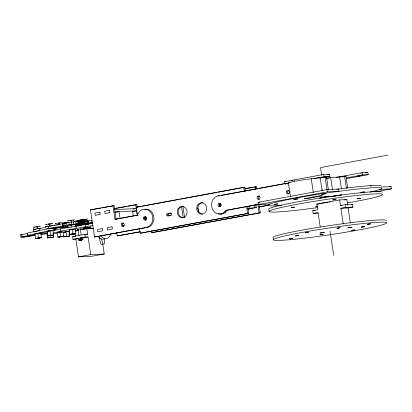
<?xml version="1.0" encoding="UTF-8"?>
<svg xmlns="http://www.w3.org/2000/svg" width="412" height="412" viewBox="0 0 412 412"><rect width="100%" height="100%" fill="white"/><g stroke="black" fill="none" stroke-linecap="round" stroke-linejoin="round"><path stroke-width="0.62" d="M27.151 233.444L20.6 234.897L20.94 237.157L27.486 235.71L27.393 233.094L47.55 228.742L53.684 228.016L53.261 228.202M27.486 235.71L27.393 233.094M285.212 183.479L218.118 195.875A9.177 7.926 87.3 0 0 211.66 206.376A9.177 7.926 87.3 0 0 220.827 213.993L222.799 213.313L224.55 212.056L225.951 210.321L259.38 204.141M220.827 213.993C223.422 214.055 225.73 212.371 227.105 210.264L260.533 204.089M51.953 237.23L52.231 237.24L51.706 237.394M62.197 236.529L62.459 236.437L62.181 236.426M63.278 227.105L53.411 228.449M33.933 229.536L33.578 227.167L36.838 226.523L37.008 227.656L37.889 227.532L37.719 226.399L40.273 226.219L39.835 226.384M36.91 226.924L37.719 226.399M37.507 231.019L33.578 231.848L33.238 229.582L37.173 228.789M33.81 229.499L36.297 228.928M48.199 224.416L49.007 223.891L49.249 225.426M51.474 223.876L52.448 223.582L49.888 223.768L49.08 224.293L49.96 224.154M59.57 222.774L58.761 223.304L58.931 224.437L59.74 223.907L59.57 222.774L62.021 222.66M45.897 229.257L48.652 228.547L48.312 226.281L68.778 222.562L82.915 220.616L83.25 222.882L80.139 223.52L84.8 223.052L80.227 223.891L83.368 223.603L82.781 223.752L77.471 224.545L79.253 224.53L75.154 224.993M63.86 223.15L64.669 222.624L64.839 223.757M64.741 223.026L65.549 222.495L67.635 222.284M70.931 220.667L71.74 220.142L74.299 219.957L73.326 220.25M48.652 228.547L69.118 224.828L83.25 222.882M63.247 227.12L59.23 227.414L55.615 228.269M52.345 235.201L52.159 235.154M48.884 237.714L49.049 237.662M58.432 232.378L58.612 232.43M67.666 231.673L67.486 231.621M86.515 219.39L81.319 219.853L74.16 221.414M65.086 236.632L65.271 236.684M69.875 234.387L69.417 234.356M74.536 233.841L73.722 233.851M79.779 240.711C85.047 239.321 78.98 242.225 79.552 239.465M298.752 235.448L295.399 235.922L298.752 235.448L297.103 235.669M361.386 227.094L364.733 226.621L361.386 227.094L363.034 226.878M86.932 220.976L84.151 221.311M78.733 226.24L78.563 225.107L77.003 225.575M321.607 234.531L323.312 234.279L319.908 234.783L322.029 234.366M338.103 228.176C344.952 226.904 332.211 228.923 338.525 228.016M51.732 230.658L51.016 230.828M92.576 222.557L90.537 223.026L90.98 223.01A9.229 0.546 -8.5 0 1 89.646 223.876M45.871 226.512L45.433 226.677L47.648 226.435M45.923 226.755L45.413 226.95L45.964 226.986M46.087 226.796L46.947 226.574M37.08 238.218L36.925 238.321M40.01 237.889L39.99 237.786M61.728 231.941L60.904 232.126M59.271 236.859L59.014 236.952L59.292 236.962M71.446 234.227L71.183 234.32L72.09 234.268M68.181 236.251L68.438 236.158L67.532 236.205M81.761 239.738L79.681 240.031M322.817 197.549L322.493 197.672L322.843 197.698M328.565 196.313L329.1 196.107L320.706 197.363L321.293 197.4M91.979 220.374L91.33 220.528M82.915 220.616L81.169 221.007M53.009 230.766L60.348 228.881L92.844 223.155M52.736 233.187L60.682 231.142L93.184 225.416M48.771 231.008L48.317 231.147L48.827 231.142M39.155 233.398L39.588 233.259L38.656 233.316L39.552 233.274L39.063 233.419M53.014 230.607L54.024 230.282L47.89 231.008L27.728 235.36M70.061 225.173L71.94 224.839L70.091 225.168M74.5 224.725C79.119 223.716 67.223 225.137 67.784 225.632M68.392 227.676L68.984 227.532M67.135 222.604L67.671 222.485M80.273 220.178L81.777 219.884M84.233 219.771L84.62 219.678M48.801 231.003L48.364 231.147L48.925 231.132M70.993 229.644L70.725 229.705L71.384 229.566M37.044 238.229L37.698 238.09M49.213 235.592L49.867 235.453M39.743 237.945L40.046 237.879M51.912 235.314L52.422 235.175L51.531 235.206M67.274 231.776L67.542 231.714M49.007 237.673L49.316 237.6M59.235 236.869L59.539 236.797M69.443 234.5C78.929 232.502 76.828 234.387 69.865 234.335M71.405 234.232L72.059 234.098M61.934 236.586L62.238 236.519M74.103 233.954L74.407 233.887M65.214 236.591L65.518 236.519M67.913 236.313L68.217 236.241M327.988 197.034C332.726 195.994 320.67 197.389 320.948 197.971M47.457 231.807L41.282 233.141L40.824 233.805L47.792 232.976M77.07 221.064L79.511 220.549L78.249 220.559L78.785 223.567M53.869 229.536L55.754 229.139M53.478 230.107L55.996 229.577M86.675 224.298L87.73 224.071M86.602 221.12L91.593 220.286L91.933 222.552L75.623 225.019M62.274 223.041L64.669 222.624M50.887 230.854L51.721 230.638L50.8 230.684M79.743 225.189L80.855 224.9L78.615 225.374L79.197 225.282M59.215 232.198L58.442 232.43M65.194 231.925L64.37 232.111L64.869 232.136M51.562 235.381L51.953 235.309M39.392 238.018L39.779 237.94M49.275 237.611L50.073 237.461M51.747 237.384L50.949 237.533M71.673 234.171L72.471 234.026M59.498 236.807L60.296 236.658M74.145 233.949L73.346 234.093M61.97 236.581L61.172 236.73M65.482 236.529L66.275 236.38M67.949 236.303L67.156 236.452M81.329 238.079L80.531 238.218M329.605 202.071L330.187 201.957M307.831 232.306L308.665 232.09L305.261 232.6L307.831 232.306L306.961 232.347M352.306 230.241L351.472 230.452L354.871 229.948L352.306 230.241L353.172 230.2M79.985 221.213L80.232 221.285M144.71 209.265A9.177 7.926 87.3 0 1 153.872 216.882A9.177 7.926 87.3 0 1 147.414 227.388L94.513 237.003L90.449 209.821L114.062 205.619L116.091 219.21L118.594 218.746M100.961 208.039L90.449 209.821M102.212 207.813L114.062 205.619M387.898 155.128L320.546 167.571L321.669 175.079L321.417 175.177M114.454 208.534L136.82 204.563L137.284 207.653M114.361 208.714L126.839 206.407M128.086 206.175L136.82 204.563M137.5 215.425L136.264 207.164L243.667 187.321L244.826 187.264L245.392 191.075M138.051 206.994L141.213 206.412M142.475 206.18L161.427 202.678M162.694 202.441L179.117 199.408M180.384 199.171L199.336 195.669M200.598 195.437L217.026 192.404M218.288 192.167L237.245 188.665M238.507 188.433L244.826 187.264M114.773 212.448L119.037 211.66L120.046 218.432M133.467 209.095L134.585 208.889M245.114 188.65L256.377 186.729L256.661 188.634M245.006 188.83L252.587 187.429M253.849 187.197L256.377 186.729M288.827 183.742L284.975 183.917L284.641 181.656L323.693 174.436L329.471 174.168L329.811 176.434L322.828 177.721M291.536 180.698L292.515 180.518M327.581 174.518L329.471 174.168M290.475 196.807L288.359 182.655C300.94 179.658 313.723 178.447 326.489 177.047L328.421 189.973M221.172 195.468L257.881 188.686M259.148 188.454L285.099 183.659M284.975 183.917L288.755 183.222M313.954 178.566L324.033 176.702L329.811 176.434M326.335 178.314C332.793 176.913 339.473 177.443 345.936 176.13L347.687 187.826M326.814 178.468L329.348 177.999M336.316 177.423L362.143 172.654L367.916 172.386L368.256 174.647L346.209 178.72M52.947 230.349L53.663 235.082L47.766 235.963L47.056 231.235L52.983 230.55M341.666 176.918L345.936 176.13M40.778 232.986L41.488 237.719L35.597 238.6L34.881 233.867L40.778 232.986L39.64 233.403M365.398 172.849L367.288 172.499M112.909 205.676L114.938 219.261L137.464 215.1A9.177 7.926 87.3 0 1 150.993 212.602A9.177 7.926 87.3 0 1 146.26 227.439L94.513 237.003M119.846 218.514L134.24 215.857M135.491 215.625L137.994 215.162M35.046 234.634L23.247 237.055L35.138 235.067M34.979 235.443L25.559 236.946L20.94 237.157M346.101 177.943L362.478 174.915L368.256 174.647M69.958 234.603L69.247 229.875L75.175 229.196M57.788 237.24C62.068 235.772 69.829 235.602 57.788 237.24L57.072 232.507L63.005 231.827M67.815 231.765L68.948 231.348L63.087 232.43M53.663 235.082L50.661 235.221L47.766 235.963M75.236 230.715L78.285 230.154M93.586 228.258L86.829 228.572L80.726 229.7A6.309 0.376 -8.5 0 1 85.454 228.954M144.277 218.066L146.033 217.737M171.418 213.05L168.487 213.591A1.148 0.989 87.3 0 0 167.684 214.904A1.148 0.989 87.3 0 0 168.827 215.852L171.171 215.419M41.488 237.719L38.491 237.858L35.597 238.6M91.067 228.439L92.206 228.227L90.619 228.3M53.457 237.163L47.524 237.842L53.457 237.163L53.117 234.897M69.437 234.593L71.194 234.268M63.731 236.761L69.659 236.081L63.767 236.962L62.969 231.626M258.072 202.333L327.113 189.577L338.664 189.041L339.004 191.302L327.452 191.838L258.412 204.599L258.072 202.333L259.998 202.24M78.929 238.646L72.986 239.341L72.584 236.622L84.784 234.366L87.674 234.232L86.829 228.572M85.233 234.685L87.674 234.232M72.986 239.341L85.191 237.085L88.08 236.952L90.722 254.616L104.236 253.993L102.727 243.894M80.546 238.301L81.643 238.1M82.591 237.966L88.08 236.952M370.249 186.028L371.5 185.797M81.895 239.794C86 238.872 75.473 240.443 79.686 240.129M247.643 208.606L256.315 207.53L255.852 204.45M258.648 206.953L268.737 205.088M247.689 209.121L256.315 207.53M259.169 207.02L268.629 205.269M248.843 209.069L250.094 208.838M251.341 208.606L252.587 208.374L251.433 208.431M319.424 198.327L321.375 197.966M116.797 232.785L117.271 235.942L140.204 231.709M329.955 196.715L341.641 194.876L334.142 196.261M140.106 231.884L117.271 235.942M389.809 186.837L391.06 186.605L391.4 188.871L375.708 191.771M139.493 228.763L140.157 233.213L248.714 213.313L247.674 206.324M248.714 213.313L140.157 233.213M151.425 230.766L151.709 232.677L260.271 212.777L258.942 203.883M260.271 212.777L151.709 232.677M317.976 213.189L313.166 213.416L312.76 210.697L317.642 209.796L316.792 204.136L339.642 199.913L346.863 199.578L347.707 205.238M344.391 200.031L346.245 199.691M339.642 199.913L340.487 205.573L345.369 204.671L352.59 204.337L352.996 207.056L348.114 207.957L340.894 208.292L343.253 224.066M351.369 204.563L352.59 204.337M313.166 213.416L318.049 212.515L320.217 227.022M340.894 208.292L345.776 207.391L352.996 207.056M75.875 239.207L78.517 256.872L90.722 254.616M104.236 253.993L92.031 256.243L78.517 256.872M291.011 238.491L292.716 238.234L289.312 238.744L292.479 238.218M367.659 224.329L370.769 223.834L367.422 224.308L369.121 224.056M48.765 228.675L49.594 228.536M63.247 227.465L68.068 226.775M47.359 226.451L52.659 225.812M83.039 221.048L84.46 220.791L81.844 221.048M48.853 228.66L49.703 228.521M63.36 227.445L68.16 226.77M76.56 225.941L75.7 226.075M81.071 225.127L82.081 224.947M71.343 229.572L72.229 229.427M60.538 232.193L60.945 232.121M65.153 231.93L65.601 231.853M49.831 235.463L50.279 235.386M51.155 235.453L51.603 235.376M37.657 238.095L38.105 238.018M39.434 238.007L38.543 238.157M54.116 225.57L55.352 225.364M56.593 225.158L57.829 224.952M59.071 224.751L60.306 224.545M38.059 228.665L45.485 227.439M52.005 228.49L67.089 226.147M53.658 228.758L55.553 228.444M53.761 229.762L55.646 229.453M40.876 234.675L47.153 233.65M72.085 225.019L71.204 225.153M58.89 227.609L59.771 227.476M70.72 227.208L71.74 227.048M37.796 233.429L36.364 233.697L37.832 233.429M49.007 223.891L45.639 224.602L46.664 224.592M72.028 225.029L71.147 225.158M58.942 227.599L59.822 227.47M78.563 225.107L76.405 225.601M75.679 225.946L76.539 225.822M72.229 229.633L72.708 229.556M59.58 232.136L60.059 232.059M50.238 235.391L50.717 235.314M50.712 235.525L51.191 235.448M38.069 238.028L38.548 237.951M50.032 237.472L50.511 237.394M72.43 234.031L72.909 233.954M50.99 237.523L49.656 237.714M73.382 234.088L72.054 234.279M60.26 236.668L61.589 236.478M60.734 236.797L61.213 236.72M66.239 236.39L67.573 236.2M66.713 236.519L67.192 236.442M324.316 197.255L324.965 197.152M317.358 206.118L315.674 206.474L317.394 206.319M49.847 228.706L48.982 228.825M294.055 180.245L294.863 180.142M82.421 219.781L84.594 219.534M49.177 225.024L50.058 224.895L49.888 223.768M59.74 223.907L58.859 224.03L58.689 222.902L55.321 223.608L55.795 223.644M37.168 228.758L38.198 228.608M49.739 228.722L48.884 228.835M83.162 224.777L85.269 224.499M37.868 233.63L36.385 233.8M72.193 229.433L72.672 229.366M71.786 229.695L72.265 229.628M60.023 232.069L60.502 231.997M50.676 235.324L51.16 235.252M50.274 235.587L50.753 235.515M38.507 237.956L38.986 237.889M324.368 197.539L325.017 197.446M38.584 238.151L37.688 238.27M72.867 233.965L73.763 233.841M50.47 237.4L50.954 237.333M60.775 236.792L59.879 236.91M66.754 236.514L65.863 236.632M80.505 238.085L81.313 237.982M37.538 233.671L36.462 233.789M360.721 173.256L361.53 173.184M81.221 220.245L81.828 220.168M38.537 230.875L39.501 230.756L39.161 228.49M60.461 232.002L61.27 231.91M66.44 231.729L67.249 231.632M65.184 232.105L65.637 232.044M51.119 235.257L51.927 235.164M50.31 235.576L49.507 235.674M38.949 237.894L39.398 237.837M50.913 237.338L51.366 237.281M66.311 236.576L65.23 236.689M70.467 229.937L69.247 229.875M58.89 232.507L57.072 232.507M68.783 234.34L69.973 234.201M82.74 237.894L80.489 237.997L80.747 239.696M34.49 227.228L35.2 227.156M322.055 197.92L322.931 197.827M38.883 228.562L39.593 228.49M50.856 230.679L51.665 230.612M58.849 232.419L59.246 232.373M64.828 232.141L65.225 232.095M39.361 237.842L39.753 237.796M37.337 238.306L37.729 238.265M51.325 237.286L51.994 237.224M49.692 237.709L49.028 237.77M61.553 236.483L62.222 236.421M59.92 236.905L59.251 236.967M79.449 220.199L81.854 219.982M68.516 220.971L67.491 220.976L70.859 220.266L71.029 221.398L71.909 221.275L71.74 220.142M73.398 229.283L73.712 229.257M61.228 231.915L61.543 231.889M67.207 231.637L67.522 231.611M58.576 232.44L58.89 232.409M74.119 233.805L74.392 233.784M49.543 235.664L49.059 235.695M39.717 237.806L40.031 237.781M37.374 238.301L36.884 238.327M284.641 181.656L285.923 181.594M288.359 182.655L290.161 182.567M381.435 187.053L391.06 186.605M218.118 195.875L219.272 195.818M379.849 189.407L391.4 188.871M321.7 197.451L322.853 197.4M136.264 207.164L137.423 207.112M114.654 209.584L136.259 208.58M219.472 204.934L221.203 204.852M258.412 204.599L269.963 204.058M114.994 211.85L136.593 210.846L132.69 211.567L133.843 211.516M316.792 204.136L319.202 204.022M225.951 210.321L227.105 210.264M340.487 205.573L341.692 205.516M224.55 212.056L225.704 212.005M222.799 213.313L223.953 213.256M114.938 219.261L116.091 219.21M312.76 210.697L315.165 210.583M122.379 225.761L124.223 225.673M92.319 228.459L93.529 228.403M146.26 227.439L147.414 227.388M75.236 230.797L76.467 230.741M75.499 230.931L76.653 230.875M20.6 234.897L21.754 234.84M53.4 233.419L57.18 233.238M113.063 233.573L114.217 233.522M135.821 232.517L136.975 232.461M72.584 236.622L74.891 236.519M102.32 235.556L103.479 235.504M125.078 234.5L126.237 234.449M312.729 197.013L313.759 196.982M78.203 229.386L81.973 228.866A6.88 0.407 -8.5 0 1 88.874 227.96A6.88 0.407 -8.5 0 1 90.12 228.202M40.139 228.449L40.489 228.449M33.794 229.623L33.238 229.582M101.64 238.857L102.233 241.932A2.292 1.148 79.5 0 0 103.726 244.141A2.292 1.148 79.5 0 0 104.545 241.823L104.221 238.739M99.333 237.374L100.281 242.292A2.292 1.148 79.5 0 0 102.31 244.172M78.321 238.558L78.574 240.253M46.886 233.511L47.56 238.043M362.143 172.654L362.478 174.915M344.55 176.197L346.389 188.505M348.114 207.957L350.375 223.098M345.369 204.671L345.776 207.391M339.668 177.098L341.414 188.789M330.656 177.515L332.499 189.824M327.113 189.577L327.452 191.838M325.099 177.114L326.943 189.422M323.693 174.436L324.033 176.702M330.048 231.158L333.638 255.167M322.158 189.664L322.323 190.797M320.222 178.015L322.06 190.323M311.209 178.432L313.326 192.589M269.118 211.444L268.779 209.183A57.35 3.399 -8.5 0 1 324.898 197.348A57.35 3.399 -8.5 0 1 382.218 192.213M273.347 239.753L273.012 237.492A57.35 3.399 -8.5 0 1 329.126 225.658A57.35 3.399 -8.5 0 1 386.446 220.523M255.219 186.785L255.6 189.324M257.783 203.935L259.112 212.829M254.559 205.13L254.93 207.591M249.677 206.031L250.048 208.493M243.667 187.321L244.239 191.132M246.515 206.376L247.56 213.365M184.576 217.618L182.923 206.541L181.537 206.608L183.191 217.685M168.472 213.468L168.838 215.929M145.621 217.69L145.992 220.152M135.666 204.62L137.232 215.115M132.551 211.032L133.287 215.955M88.23 220.925L88.565 223.191M88.075 220.95L88.415 223.216M87.607 223.309L86.973 218.978L85.382 219.313L85.639 221.012M86.638 220.853L86.978 223.119M85.974 223.273L86.144 224.406M85.49 221.007L85.825 223.273M85.387 224.53L85.727 226.796M84.429 220.724L84.8 223.052M83.672 220.806L84.007 223.072M83.013 220.889L83.348 223.155M84.784 234.366L85.191 237.085M82.292 220.647L82.632 222.913M81.416 220.775L81.756 223.041M80.711 220.889L81.046 223.155M82.714 237.745L82.997 239.593M80.17 220.976L80.51 223.242M79.799 221.038L80.139 223.304M79.588 221.079L79.928 223.345M80.252 228.624L81.174 234.799M78.584 221.275L78.924 223.541M78.29 221.321L78.63 223.587M78.167 221.337L78.507 223.603M77.621 221.383L77.961 223.649M78.079 229.582L79.001 235.757M75.715 221.584L76.055 223.845M75.968 225.992L76.308 228.258M75.139 228.99L75.854 233.722M73.501 221.857L73.841 224.123M75.092 233.975L75.468 236.488M71.137 222.192L71.477 224.458M72.172 229.335L72.852 233.862M68.778 222.562L69.118 224.828M68.948 231.348L69.659 236.081M66.584 222.949L66.924 225.215M65.549 222.495L65.719 223.628M64.71 223.314L65.05 225.58M65.982 231.688L66.662 236.22M63.278 223.644L63.618 225.91M62.392 223.912L62.727 226.178M62.315 223.963L62.65 226.224M60.348 228.881L60.682 231.142M60.003 231.966L60.682 236.498M53.163 235.262L53.421 236.962M49.981 230.694L50.661 235.221M50.202 235.602L50.455 237.302M37.811 233.326L38.491 237.858M21.795 234.433L22.135 236.699M336.872 189.278A57.35 3.399 -8.5 0 1 381.285 185.987M281.849 205.382A57.35 3.399 -8.5 0 1 285.068 200.217A57.35 3.399 -8.5 0 1 362.411 188.567A57.35 3.399 -8.5 0 1 369.971 192.11M317.178 207.648A57.35 3.399 -8.5 0 1 275.932 208.76A57.35 3.399 -8.5 0 1 367.973 194.387A57.35 3.399 -8.5 0 1 347.471 202.92M319.733 203.78A6.309 0.376 -8.5 0 1 325.707 202.606M326.252 202.524A6.309 0.376 -8.5 0 1 328.354 202.246M221.98 213.941A9.177 7.926 87.3 0 1 218.386 213.643M220.492 206.592A1.72 1.488 87.3 0 1 220.374 203.183M288.462 193.856A1.72 1.488 87.3 0 1 288.719 190.55M259.169 199.269A1.72 1.488 87.3 0 1 259.817 195.952M110.761 233.918A15.486 7.751 79.5 0 1 100.899 235.942M104.468 238.826A15.486 7.751 79.5 0 1 97.968 236.488M145.925 220.039A1.72 1.488 87.3 0 1 144.581 218.149A1.72 1.488 87.3 0 1 146.193 216.614M123.43 226.348A1.72 1.488 87.3 0 1 123.688 223.041M197.508 207.921A5.737 4.954 87.3 0 1 198.636 212.129M144.88 217.793A1.148 0.989 87.3 0 1 146.023 218.746A1.148 0.989 87.3 0 1 145.215 220.06M220.693 206.458A1.72 1.488 87.3 0 1 220.58 203.281M221.012 205.5A1.72 1.488 87.3 0 1 220.966 204.182M202.385 214.111A5.737 4.954 87.3 0 1 197.884 208.06A5.737 4.954 87.3 0 1 202.848 202.673M184.149 217.68A5.737 4.954 87.3 0 1 178.355 212.17A5.737 4.954 87.3 0 1 183.752 206.314M77.662 230.488A6.309 0.376 -8.5 0 1 78.465 230.174M85.974 228.887A6.309 0.376 -8.5 0 1 89.275 228.562M80.052 225.168A6.309 0.376 -8.5 0 1 88.595 224.03M89.069 223.994A9.229 0.546 -8.5 0 1 87.771 224.246M79.217 225.184A4.589 0.273 -8.5 0 1 82.482 224.282A4.589 0.273 -8.5 0 1 87.519 223.876M77.945 230.071A6.88 0.407 -8.5 0 1 78.357 229.551M83.358 228.073L87.246 227.795L91.176 226.966L83.358 228.073M274.474 204.367L277.822 203.894L274.474 204.367M319.279 177.922L323.466 177.248L319.279 177.922M293.808 199.501L297.994 198.826L293.808 199.501M291.222 207.576L294.575 207.102L291.222 207.576M321.736 194.34L325.923 193.666L321.736 194.34M357.729 176.135L361.911 175.46L357.729 176.135M332.649 199.923L335.996 199.449L332.649 199.923M360.181 192.558L364.368 191.879L360.181 192.558M357.153 198.785L360.505 198.311L357.153 198.785M320.119 233.053L324.306 232.378L320.119 233.053M347.846 227.929L352.033 227.254L347.846 227.929M99.828 212.165L94.945 213.066L95.285 215.332L100.168 214.431L99.828 212.165M109.592 210.357L104.71 211.263L105.05 213.524L109.932 212.623L109.592 210.357M170.264 213.102L167.334 213.643A1.148 0.989 87.3 0 0 166.525 214.956A1.148 0.989 87.3 0 0 167.674 215.909L170.604 215.368A1.148 0.989 87.3 0 0 171.407 214.055A1.148 0.989 87.3 0 0 170.264 213.102M102.284 228.583L97.402 229.484L97.742 231.75L102.624 230.849L102.284 228.583M112.049 226.78L107.166 227.682L107.506 229.948L112.383 229.046L112.049 226.78M319.882 195.901L304.257 198.785L306.569 198.682L322.189 195.793L319.882 195.901M73.006 224.725L72.723 224.751L73.274 224.741L73.006 224.725M290.388 239.64A57.35 3.399 -8.5 0 0 385.009 223.948A57.35 3.399 -8.5 0 0 314.804 230.231A57.35 3.399 -8.5 0 0 290.388 239.64M218.257 203.925A1.72 1.488 87.3 0 0 219.338 206.644A1.72 1.488 87.3 0 0 220.822 204.234A1.72 1.488 87.3 0 0 218.257 203.925M286.603 191.297A1.72 1.488 87.3 0 0 287.684 194.016A1.72 1.488 87.3 0 0 289.167 191.606A1.72 1.488 87.3 0 0 286.603 191.297M257.309 196.709A1.72 1.488 87.3 0 0 258.391 199.429A1.72 1.488 87.3 0 0 259.874 197.018A1.72 1.488 87.3 0 0 257.309 196.709M143.69 217.371A1.72 1.488 87.3 0 0 144.772 220.09A1.72 1.488 87.3 0 0 146.255 217.68A1.72 1.488 87.3 0 0 143.69 217.371M121.571 223.783A1.72 1.488 87.3 0 0 122.652 226.507A1.72 1.488 87.3 0 0 124.136 224.092A1.72 1.488 87.3 0 0 121.571 223.783M197.626 205.094A5.737 4.954 87.3 0 0 201.231 214.163A5.737 4.954 87.3 0 0 206.175 206.124A5.737 4.954 87.3 0 0 197.626 205.094M178.097 208.704A5.737 4.954 87.3 0 0 181.702 217.773A5.737 4.954 87.3 0 0 186.646 209.734A5.737 4.954 87.3 0 0 178.097 208.704"/></g></svg>
